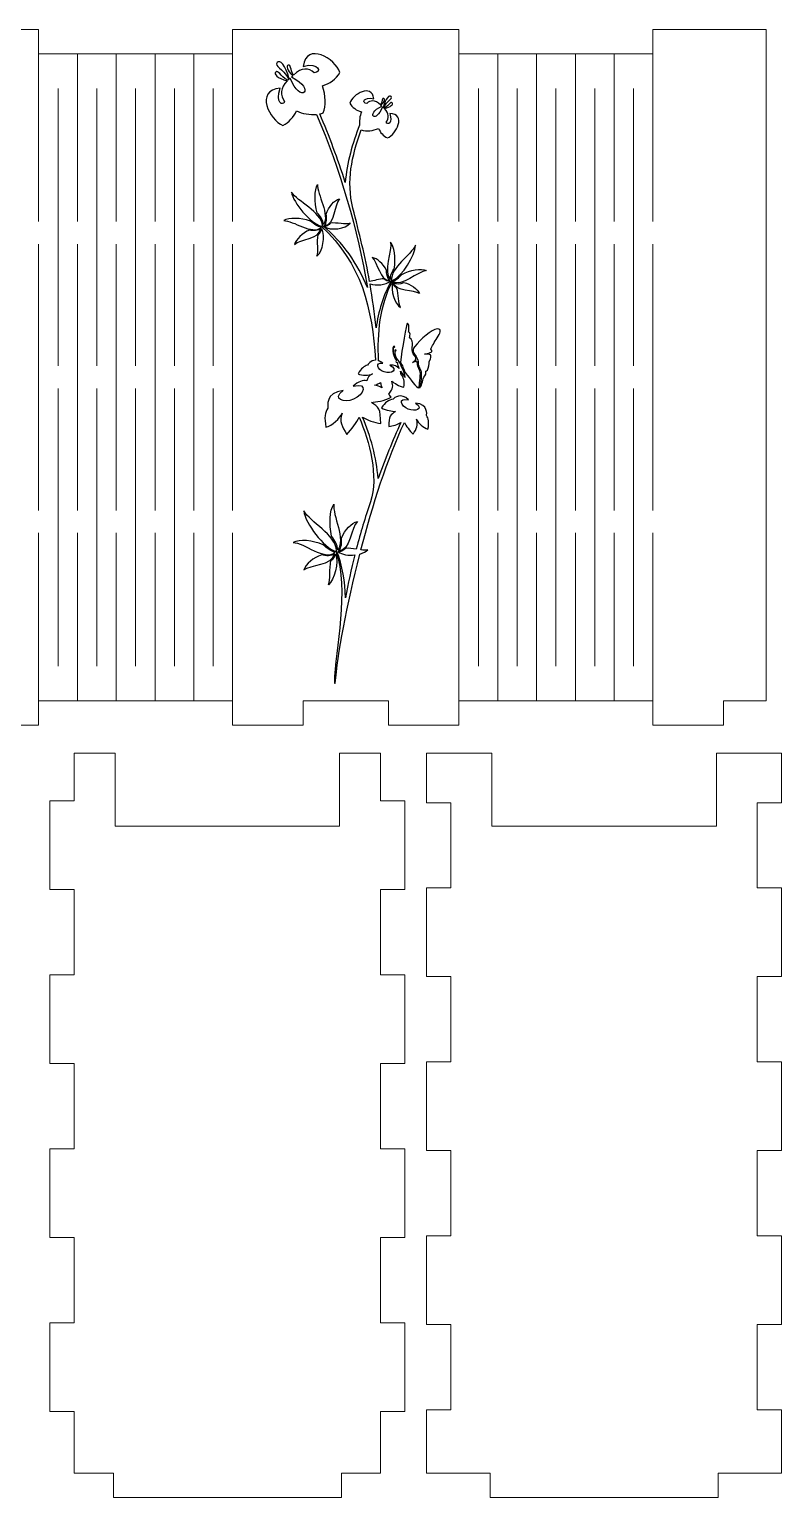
# Model space of a CAD drawing. Header units: millimetres. Extents: x -102 to 244, y -184 to 150.
# Drawn here: x 13.9 to 100.3, y -18.4 to 150.4 of the extents above; entities that cross this region are included whole.
import ezdxf

# ---------------------------------------------------------------- set-up
doc = ezdxf.new("R2010")
doc.units = ezdxf.units.MM
doc.header["$MEASUREMENT"] = 0
doc.layers.add('Layer 1', color=7, linetype='Continuous')

msp = doc.modelspace()

# ---------------------------------------------------------------- linework, layer by layer
at = {"layer": 'Layer 1', "color": 250, "lineweight": 20}
for points, knots in [([(93.6408, 70.3927), (93.6408, 70.3927), (93.6408, 73.1927), (93.6408, 73.1927), (93.6408, 73.1927), (93.6408, 73.1927), (98.5408, 73.1927), (98.5408, 73.1927), (98.5408, 73.1927), (98.5408, 73.1927), (98.5408, 150.3927), (98.5408, 150.3927), (98.5408, 150.3927), (98.5408, 150.3927), (85.5408, 150.3927), (85.5408, 150.3927), (85.5408, 150.3927), (85.5408, 150.3927), (85.5408, 147.5927), (85.5408, 147.5927), (85.5408, 147.5927), (78.1095, 147.5927), (70.6781, 147.5927), (63.2468, 147.5927), (63.2468, 147.5927), (63.2468, 147.5927), (63.2468, 150.3927), (63.2468, 150.3927), (63.2468, 150.3927), (63.2468, 150.3927), (37.2468, 150.3927), (37.2468, 150.3927), (37.2468, 150.3927), (37.2468, 150.3927), (37.2468, 147.5927), (37.2468, 147.5927), (37.2468, 147.5927), (29.8155, 147.5927), (22.3841, 147.5927), (14.9528, 147.5927), (14.9528, 147.5927), (14.9528, 147.5927), (14.9528, 150.3927), (14.9528, 150.3927), (14.9528, 150.3927), (14.9528, 150.3927), (-11.0472, 150.3927), (-11.0472, 150.3927), (-11.0472, 150.3927), (-11.0472, 150.3927), (-11.0472, 147.5927), (-11.0472, 147.5927), (-11.0472, 147.5927), (-18.4785, 147.5927), (-25.9099, 147.5927), (-33.3412, 147.5927), (-33.3412, 147.5927), (-33.3412, 147.5927), (-33.3412, 150.3927), (-33.3412, 150.3927), (-33.3412, 150.3927), (-33.3412, 150.3927), (-59.3412, 150.3927), (-59.3412, 150.3927), (-59.3412, 150.3927), (-59.3412, 150.3927), (-59.3412, 147.5927), (-59.3412, 147.5927), (-59.3412, 147.5927), (-66.7725, 147.5927), (-74.2039, 147.5927), (-81.6352, 147.5927), (-81.6352, 147.5927), (-81.6352, 147.5927), (-81.6352, 150.3927), (-81.6352, 150.3927), (-81.6352, 150.3927), (-81.6352, 150.3927), (-94.6352, 150.3927), (-94.6352, 150.3927), (-94.6352, 150.3927), (-94.6352, 150.3927), (-94.6352, 73.1927), (-94.6352, 73.1927), (-94.6352, 73.1927), (-94.6352, 73.1927), (-89.7352, 73.1927), (-89.7352, 73.1927), (-89.7352, 73.1927), (-89.7352, 73.1927), (-89.7352, 70.3927), (-89.7352, 70.3927), (-89.7352, 70.3927), (-89.7352, 70.3927), (-81.6352, 70.3927), (-81.6352, 70.3927), (-81.6352, 70.3927), (-81.6352, 70.3927), (-81.6352, 73.1927), (-81.6352, 73.1927), (-81.6352, 73.1927), (-74.2039, 73.1927), (-66.7725, 73.1927), (-59.3412, 73.1927), (-59.3412, 73.1927), (-59.3412, 73.1927), (-59.3412, 70.3927), (-59.3412, 70.3927), (-59.3412, 70.3927), (-59.3412, 70.3927), (-51.2412, 70.3927), (-51.2412, 70.3927), (-51.2412, 70.3927), (-51.2412, 70.3927), (-51.2412, 73.1927), (-51.2412, 73.1927), (-51.2412, 73.1927), (-51.2412, 73.1927), (-41.4412, 73.1927), (-41.4412, 73.1927), (-41.4412, 73.1927), (-41.4412, 73.1927), (-41.4412, 70.3927), (-41.4412, 70.3927), (-41.4412, 70.3927), (-41.4412, 70.3927), (-33.3412, 70.3927), (-33.3412, 70.3927), (-33.3412, 70.3927), (-33.3412, 70.3927), (-33.3412, 73.1927), (-33.3412, 73.1927), (-33.3412, 73.1927), (-25.9099, 73.1927), (-18.4785, 73.1927), (-11.0472, 73.1927), (-11.0472, 73.1927), (-11.0472, 73.1927), (-11.0472, 70.3927), (-11.0472, 70.3927), (-11.0472, 70.3927), (-11.0472, 70.3927), (-2.9472, 70.3927), (-2.9472, 70.3927), (-2.9472, 70.3927), (-2.9472, 70.3927), (-2.9472, 73.1927), (-2.9472, 73.1927), (-2.9472, 73.1927), (-2.9472, 73.1927), (6.8528, 73.1927), (6.8528, 73.1927), (6.8528, 73.1927), (6.8528, 73.1927), (6.8528, 70.3927), (6.8528, 70.3927), (6.8528, 70.3927), (6.8528, 70.3927), (14.9528, 70.3927), (14.9528, 70.3927), (14.9528, 70.3927), (14.9528, 70.3927), (14.9528, 73.1927), (14.9528, 73.1927), (14.9528, 73.1927), (22.3841, 73.1927), (29.8155, 73.1927), (37.2468, 73.1927), (37.2468, 73.1927), (37.2468, 73.1927), (37.2468, 70.3927), (37.2468, 70.3927), (37.2468, 70.3927), (37.2468, 70.3927), (45.3468, 70.3927), (45.3468, 70.3927), (45.3468, 70.3927), (45.3468, 70.3927), (45.3468, 73.1927), (45.3468, 73.1927), (45.3468, 73.1927), (45.3468, 73.1927), (55.1468, 73.1927), (55.1468, 73.1927), (55.1468, 73.1927), (55.1468, 73.1927), (55.1468, 70.3927), (55.1468, 70.3927), (55.1468, 70.3927), (55.1468, 70.3927), (63.2468, 70.3927), (63.2468, 70.3927), (63.2468, 70.3927), (63.2468, 70.3927), (63.2468, 73.1927), (63.2468, 73.1927), (63.2468, 73.1927), (70.6781, 73.1927), (78.1095, 73.1927), (85.5408, 73.1927), (85.5408, 73.1927), (85.5408, 73.1927), (85.5408, 70.3927), (85.5408, 70.3927), (85.5408, 70.3927), (85.5408, 70.3927), (93.6408, 70.3927), (93.6408, 70.3927)], [0, 0, 0, 0, 0.01886792, 0.01886792, 0.01886792, 0.01886792, 0.03773585, 0.03773585, 0.03773585, 0.03773585, 0.05660377, 0.05660377, 0.05660377, 0.05660377, 0.0754717, 0.0754717, 0.0754717, 0.0754717, 0.09433962, 0.09433962, 0.09433962, 0.09433962, 0.11320755, 0.11320755, 0.11320755, 0.11320755, 0.13207547, 0.13207547, 0.13207547, 0.13207547, 0.1509434, 0.1509434, 0.1509434, 0.1509434, 0.16981132, 0.16981132, 0.16981132, 0.16981132, 0.18867925, 0.18867925, 0.18867925, 0.18867925, 0.20754717, 0.20754717, 0.20754717, 0.20754717, 0.22641509, 0.22641509, 0.22641509, 0.22641509, 0.24528302, 0.24528302, 0.24528302, 0.24528302, 0.26415094, 0.26415094, 0.26415094, 0.26415094, 0.28301887, 0.28301887, 0.28301887, 0.28301887, 0.30188679, 0.30188679, 0.30188679, 0.30188679, 0.32075472, 0.32075472, 0.32075472, 0.32075472, 0.33962264, 0.33962264, 0.33962264, 0.33962264, 0.35849057, 0.35849057, 0.35849057, 0.35849057, 0.37735849, 0.37735849, 0.37735849, 0.37735849, 0.39622642, 0.39622642, 0.39622642, 0.39622642, 0.41509434, 0.41509434, 0.41509434, 0.41509434, 0.43396226, 0.43396226, 0.43396226, 0.43396226, 0.45283019, 0.45283019, 0.45283019, 0.45283019, 0.47169811, 0.47169811, 0.47169811, 0.47169811, 0.49056604, 0.49056604, 0.49056604, 0.49056604, 0.50943396, 0.50943396, 0.50943396, 0.50943396, 0.52830189, 0.52830189, 0.52830189, 0.52830189, 0.54716981, 0.54716981, 0.54716981, 0.54716981, 0.56603774, 0.56603774, 0.56603774, 0.56603774, 0.58490566, 0.58490566, 0.58490566, 0.58490566, 0.60377358, 0.60377358, 0.60377358, 0.60377358, 0.62264151, 0.62264151, 0.62264151, 0.62264151, 0.64150943, 0.64150943, 0.64150943, 0.64150943, 0.66037736, 0.66037736, 0.66037736, 0.66037736, 0.67924528, 0.67924528, 0.67924528, 0.67924528, 0.69811321, 0.69811321, 0.69811321, 0.69811321, 0.71698113, 0.71698113, 0.71698113, 0.71698113, 0.73584906, 0.73584906, 0.73584906, 0.73584906, 0.75471698, 0.75471698, 0.75471698, 0.75471698, 0.77358491, 0.77358491, 0.77358491, 0.77358491, 0.79245283, 0.79245283, 0.79245283, 0.79245283, 0.81132075, 0.81132075, 0.81132075, 0.81132075, 0.83018868, 0.83018868, 0.83018868, 0.83018868, 0.8490566, 0.8490566, 0.8490566, 0.8490566, 0.86792453, 0.86792453, 0.86792453, 0.86792453, 0.88679245, 0.88679245, 0.88679245, 0.88679245, 0.90566038, 0.90566038, 0.90566038, 0.90566038, 0.9245283, 0.9245283, 0.9245283, 0.9245283, 0.94339623, 0.94339623, 0.94339623, 0.94339623, 0.96226415, 0.96226415, 0.96226415, 0.96226415, 1, 1, 1, 1]), ([(23.5409, -18.4154), (23.5409, -18.4154), (49.7409, -18.4154), (49.7409, -18.4154), (49.7409, -18.4154), (49.7409, -18.4154), (49.7409, -15.6154), (49.7409, -15.6154), (49.7409, -15.6154), (49.7409, -15.6154), (54.2385, -15.6154), (54.2385, -15.6154), (54.2385, -15.6154), (54.2385, -15.6154), (54.2385, -8.5154), (54.2385, -8.5154), (54.2385, -8.5154), (54.2385, -8.5154), (57.0385, -8.5154), (57.0385, -8.5154), (57.0385, -8.5154), (57.0385, -8.5154), (57.0385, 1.6846), (57.0385, 1.6846), (57.0385, 1.6846), (57.0385, 1.6846), (54.2385, 1.6846), (54.2385, 1.6846), (54.2385, 1.6846), (54.2385, 1.6846), (54.2385, 11.4846), (54.2385, 11.4846), (54.2385, 11.4846), (54.2385, 11.4846), (57.0385, 11.4846), (57.0385, 11.4846), (57.0385, 11.4846), (57.0385, 11.4846), (57.0385, 21.6846), (57.0385, 21.6846), (57.0385, 21.6846), (57.0385, 21.6846), (54.2385, 21.6846), (54.2385, 21.6846), (54.2385, 21.6846), (54.2385, 21.6846), (54.2385, 31.4846), (54.2385, 31.4846), (54.2385, 31.4846), (54.2385, 31.4846), (57.0385, 31.4846), (57.0385, 31.4846), (57.0385, 31.4846), (57.0385, 31.4846), (57.0385, 41.6846), (57.0385, 41.6846), (57.0385, 41.6846), (57.0385, 41.6846), (54.2385, 41.6846), (54.2385, 41.6846), (54.2385, 41.6846), (54.2385, 41.6846), (54.2385, 51.4846), (54.2385, 51.4846), (54.2385, 51.4846), (54.2385, 51.4846), (57.0385, 51.4846), (57.0385, 51.4846), (57.0385, 51.4846), (57.0385, 51.4846), (57.0385, 61.6846), (57.0385, 61.6846), (57.0385, 61.6846), (57.0385, 61.6846), (54.2385, 61.6846), (54.2385, 61.6846), (54.2385, 61.6846), (54.2385, 61.6846), (54.2385, 67.1846), (54.2385, 67.1846), (54.2385, 67.1846), (54.2385, 67.1846), (49.5409, 67.1846), (49.5409, 67.1846), (49.5409, 67.1846), (49.5409, 67.1846), (49.5409, 58.7846), (49.5409, 58.7846), (49.5409, 58.7846), (49.5409, 58.7846), (23.7409, 58.7846), (23.7409, 58.7846), (23.7409, 58.7846), (23.7409, 58.7846), (23.7409, 67.1846), (23.7409, 67.1846), (23.7409, 67.1846), (23.7409, 67.1846), (19.0433, 67.1846), (19.0433, 67.1846), (19.0433, 67.1846), (19.0433, 67.1846), (19.0433, 61.6846), (19.0433, 61.6846), (19.0433, 61.6846), (19.0433, 61.6846), (16.2433, 61.6846), (16.2433, 61.6846), (16.2433, 61.6846), (16.2433, 61.6846), (16.2433, 51.4846), (16.2433, 51.4846), (16.2433, 51.4846), (16.2433, 51.4846), (19.0433, 51.4846), (19.0433, 51.4846), (19.0433, 51.4846), (19.0433, 51.4846), (19.0433, 41.6846), (19.0433, 41.6846), (19.0433, 41.6846), (19.0433, 41.6846), (16.2433, 41.6846), (16.2433, 41.6846), (16.2433, 41.6846), (16.2433, 41.6846), (16.2433, 31.4846), (16.2433, 31.4846), (16.2433, 31.4846), (16.2433, 31.4846), (19.0433, 31.4846), (19.0433, 31.4846), (19.0433, 31.4846), (19.0433, 31.4846), (19.0433, 21.6846), (19.0433, 21.6846), (19.0433, 21.6846), (19.0433, 21.6846), (16.2433, 21.6846), (16.2433, 21.6846), (16.2433, 21.6846), (16.2433, 21.6846), (16.2433, 11.4846), (16.2433, 11.4846), (16.2433, 11.4846), (16.2433, 11.4846), (19.0433, 11.4846), (19.0433, 11.4846), (19.0433, 11.4846), (19.0433, 11.4846), (19.0433, 1.6846), (19.0433, 1.6846), (19.0433, 1.6846), (19.0433, 1.6846), (16.2433, 1.6846), (16.2433, 1.6846), (16.2433, 1.6846), (16.2433, 1.6846), (16.2433, -8.5154), (16.2433, -8.5154), (16.2433, -8.5154), (16.2433, -8.5154), (19.0433, -8.5154), (19.0433, -8.5154), (19.0433, -8.5154), (19.0433, -8.5154), (19.0433, -15.6154), (19.0433, -15.6154), (19.0433, -15.6154), (19.0433, -15.6154), (23.5409, -15.6154), (23.5409, -15.6154), (23.5409, -15.6154), (23.5409, -15.6154), (23.5409, -18.4154), (23.5409, -18.4154)], [0, 0, 0, 0, 0.02222222, 0.02222222, 0.02222222, 0.02222222, 0.04444444, 0.04444444, 0.04444444, 0.04444444, 0.06666667, 0.06666667, 0.06666667, 0.06666667, 0.08888889, 0.08888889, 0.08888889, 0.08888889, 0.11111111, 0.11111111, 0.11111111, 0.11111111, 0.13333333, 0.13333333, 0.13333333, 0.13333333, 0.15555556, 0.15555556, 0.15555556, 0.15555556, 0.17777778, 0.17777778, 0.17777778, 0.17777778, 0.2, 0.2, 0.2, 0.2, 0.22222222, 0.22222222, 0.22222222, 0.22222222, 0.24444444, 0.24444444, 0.24444444, 0.24444444, 0.26666667, 0.26666667, 0.26666667, 0.26666667, 0.28888889, 0.28888889, 0.28888889, 0.28888889, 0.31111111, 0.31111111, 0.31111111, 0.31111111, 0.33333333, 0.33333333, 0.33333333, 0.33333333, 0.35555556, 0.35555556, 0.35555556, 0.35555556, 0.37777778, 0.37777778, 0.37777778, 0.37777778, 0.4, 0.4, 0.4, 0.4, 0.42222222, 0.42222222, 0.42222222, 0.42222222, 0.44444444, 0.44444444, 0.44444444, 0.44444444, 0.46666667, 0.46666667, 0.46666667, 0.46666667, 0.48888889, 0.48888889, 0.48888889, 0.48888889, 0.51111111, 0.51111111, 0.51111111, 0.51111111, 0.53333333, 0.53333333, 0.53333333, 0.53333333, 0.55555556, 0.55555556, 0.55555556, 0.55555556, 0.57777778, 0.57777778, 0.57777778, 0.57777778, 0.6, 0.6, 0.6, 0.6, 0.62222222, 0.62222222, 0.62222222, 0.62222222, 0.64444444, 0.64444444, 0.64444444, 0.64444444, 0.66666667, 0.66666667, 0.66666667, 0.66666667, 0.68888889, 0.68888889, 0.68888889, 0.68888889, 0.71111111, 0.71111111, 0.71111111, 0.71111111, 0.73333333, 0.73333333, 0.73333333, 0.73333333, 0.75555556, 0.75555556, 0.75555556, 0.75555556, 0.77777778, 0.77777778, 0.77777778, 0.77777778, 0.8, 0.8, 0.8, 0.8, 0.82222222, 0.82222222, 0.82222222, 0.82222222, 0.84444444, 0.84444444, 0.84444444, 0.84444444, 0.86666667, 0.86666667, 0.86666667, 0.86666667, 0.88888889, 0.88888889, 0.88888889, 0.88888889, 0.91111111, 0.91111111, 0.91111111, 0.91111111, 0.93333333, 0.93333333, 0.93333333, 0.93333333, 0.95555556, 0.95555556, 0.95555556, 0.95555556, 1, 1, 1, 1]), ([(93.0278, -18.4154), (93.0278, -18.4154), (93.0278, -15.6154), (93.0278, -15.6154), (93.0278, -15.6154), (93.0278, -15.6154), (100.3254, -15.6154), (100.3254, -15.6154), (100.3254, -15.6154), (100.3254, -15.6154), (100.3254, -8.3154), (100.3254, -8.3154), (100.3254, -8.3154), (100.3254, -8.3154), (97.5254, -8.3154), (97.5254, -8.3154), (97.5254, -8.3154), (97.5254, -8.3154), (97.5254, 1.4846), (97.5254, 1.4846), (97.5254, 1.4846), (97.5254, 1.4846), (100.3254, 1.4846), (100.3254, 1.4846), (100.3254, 1.4846), (100.3254, 1.4846), (100.3254, 11.6846), (100.3254, 11.6846), (100.3254, 11.6846), (100.3254, 11.6846), (97.5254, 11.6846), (97.5254, 11.6846), (97.5254, 11.6846), (97.5254, 11.6846), (97.5254, 21.4846), (97.5254, 21.4846), (97.5254, 21.4846), (97.5254, 21.4846), (100.3254, 21.4846), (100.3254, 21.4846), (100.3254, 21.4846), (100.3254, 21.4846), (100.3254, 31.6846), (100.3254, 31.6846), (100.3254, 31.6846), (100.3254, 31.6846), (97.5254, 31.6846), (97.5254, 31.6846), (97.5254, 31.6846), (97.5254, 31.6846), (97.5254, 41.4846), (97.5254, 41.4846), (97.5254, 41.4846), (97.5254, 41.4846), (100.3254, 41.4846), (100.3254, 41.4846), (100.3254, 41.4846), (100.3254, 41.4846), (100.3254, 51.6846), (100.3254, 51.6846), (100.3254, 51.6846), (100.3254, 51.6846), (97.5254, 51.6846), (97.5254, 51.6846), (97.5254, 51.6846), (97.5254, 51.6846), (97.5254, 61.4846), (97.5254, 61.4846), (97.5254, 61.4846), (97.5254, 61.4846), (100.3254, 61.4846), (100.3254, 61.4846), (100.3254, 61.4846), (100.3254, 61.4846), (100.3254, 67.1846), (100.3254, 67.1846), (100.3254, 67.1846), (100.3254, 67.1846), (92.8278, 67.1846), (92.8278, 67.1846), (92.8278, 67.1846), (92.8278, 67.1846), (92.8278, 58.7846), (92.8278, 58.7846), (92.8278, 58.7846), (92.8278, 58.7846), (67.0278, 58.7846), (67.0278, 58.7846), (67.0278, 58.7846), (67.0278, 58.7846), (67.0278, 67.1846), (67.0278, 67.1846), (67.0278, 67.1846), (67.0278, 67.1846), (59.5302, 67.1846), (59.5302, 67.1846), (59.5302, 67.1846), (59.5302, 67.1846), (59.5302, 61.4846), (59.5302, 61.4846), (59.5302, 61.4846), (59.5302, 61.4846), (62.3302, 61.4846), (62.3302, 61.4846), (62.3302, 61.4846), (62.3302, 61.4846), (62.3302, 51.6846), (62.3302, 51.6846), (62.3302, 51.6846), (62.3302, 51.6846), (59.5302, 51.6846), (59.5302, 51.6846), (59.5302, 51.6846), (59.5302, 51.6846), (59.5302, 41.4846), (59.5302, 41.4846), (59.5302, 41.4846), (59.5302, 41.4846), (62.3302, 41.4846), (62.3302, 41.4846), (62.3302, 41.4846), (62.3302, 41.4846), (62.3302, 31.6846), (62.3302, 31.6846), (62.3302, 31.6846), (62.3302, 31.6846), (59.5302, 31.6846), (59.5302, 31.6846), (59.5302, 31.6846), (59.5302, 31.6846), (59.5302, 21.4846), (59.5302, 21.4846), (59.5302, 21.4846), (59.5302, 21.4846), (62.3302, 21.4846), (62.3302, 21.4846), (62.3302, 21.4846), (62.3302, 21.4846), (62.3302, 11.6846), (62.3302, 11.6846), (62.3302, 11.6846), (62.3302, 11.6846), (59.5302, 11.6846), (59.5302, 11.6846), (59.5302, 11.6846), (59.5302, 11.6846), (59.5302, 1.4846), (59.5302, 1.4846), (59.5302, 1.4846), (59.5302, 1.4846), (62.3302, 1.4846), (62.3302, 1.4846), (62.3302, 1.4846), (62.3302, 1.4846), (62.3302, -8.3154), (62.3302, -8.3154), (62.3302, -8.3154), (62.3302, -8.3154), (59.5302, -8.3154), (59.5302, -8.3154), (59.5302, -8.3154), (59.5302, -8.3154), (59.5302, -15.6154), (59.5302, -15.6154), (59.5302, -15.6154), (59.5302, -15.6154), (66.8278, -15.6154), (66.8278, -15.6154), (66.8278, -15.6154), (66.8278, -15.6154), (66.8278, -18.4154), (66.8278, -18.4154), (66.8278, -18.4154), (66.8278, -18.4154), (93.0278, -18.4154), (93.0278, -18.4154)], [0, 0, 0, 0, 0.02222222, 0.02222222, 0.02222222, 0.02222222, 0.04444444, 0.04444444, 0.04444444, 0.04444444, 0.06666667, 0.06666667, 0.06666667, 0.06666667, 0.08888889, 0.08888889, 0.08888889, 0.08888889, 0.11111111, 0.11111111, 0.11111111, 0.11111111, 0.13333333, 0.13333333, 0.13333333, 0.13333333, 0.15555556, 0.15555556, 0.15555556, 0.15555556, 0.17777778, 0.17777778, 0.17777778, 0.17777778, 0.2, 0.2, 0.2, 0.2, 0.22222222, 0.22222222, 0.22222222, 0.22222222, 0.24444444, 0.24444444, 0.24444444, 0.24444444, 0.26666667, 0.26666667, 0.26666667, 0.26666667, 0.28888889, 0.28888889, 0.28888889, 0.28888889, 0.31111111, 0.31111111, 0.31111111, 0.31111111, 0.33333333, 0.33333333, 0.33333333, 0.33333333, 0.35555556, 0.35555556, 0.35555556, 0.35555556, 0.37777778, 0.37777778, 0.37777778, 0.37777778, 0.4, 0.4, 0.4, 0.4, 0.42222222, 0.42222222, 0.42222222, 0.42222222, 0.44444444, 0.44444444, 0.44444444, 0.44444444, 0.46666667, 0.46666667, 0.46666667, 0.46666667, 0.48888889, 0.48888889, 0.48888889, 0.48888889, 0.51111111, 0.51111111, 0.51111111, 0.51111111, 0.53333333, 0.53333333, 0.53333333, 0.53333333, 0.55555556, 0.55555556, 0.55555556, 0.55555556, 0.57777778, 0.57777778, 0.57777778, 0.57777778, 0.6, 0.6, 0.6, 0.6, 0.62222222, 0.62222222, 0.62222222, 0.62222222, 0.64444444, 0.64444444, 0.64444444, 0.64444444, 0.66666667, 0.66666667, 0.66666667, 0.66666667, 0.68888889, 0.68888889, 0.68888889, 0.68888889, 0.71111111, 0.71111111, 0.71111111, 0.71111111, 0.73333333, 0.73333333, 0.73333333, 0.73333333, 0.75555556, 0.75555556, 0.75555556, 0.75555556, 0.77777778, 0.77777778, 0.77777778, 0.77777778, 0.8, 0.8, 0.8, 0.8, 0.82222222, 0.82222222, 0.82222222, 0.82222222, 0.84444444, 0.84444444, 0.84444444, 0.84444444, 0.86666667, 0.86666667, 0.86666667, 0.86666667, 0.88888889, 0.88888889, 0.88888889, 0.88888889, 0.91111111, 0.91111111, 0.91111111, 0.91111111, 0.93333333, 0.93333333, 0.93333333, 0.93333333, 0.95555556, 0.95555556, 0.95555556, 0.95555556, 1, 1, 1, 1])]:
    msp.add_open_spline(points, degree=3, knots=knots, dxfattribs=at)
at = {"layer": 'Layer 1', "color": 155}
for points, knots in [([(50.3593, 103.8258), (49.8162, 104.7253), (49.462, 105.3044), (49.8369, 106.2855), (49.8369, 106.2855), (49.5691, 105.6704), (48.6725, 104.8256), (47.9613, 104.6529), (47.9613, 104.6529), (47.7579, 105.7227), (47.8568, 106.4109), (48.1969, 106.835), (48.1969, 106.835), (48.1732, 107.0569), (47.8523, 108.6263), (49.9593, 108.8692), (49.9593, 108.8692), (48.5632, 107.8475), (50.0853, 107.4279), (51.1331, 107.8663), (51.1331, 107.8663), (52.342, 108.3729), (52.8882, 109.7919), (51.1092, 109.3888), (51.1092, 109.3888), (51.6694, 109.9434), (52.2136, 110.0587), (52.6471, 109.9965), (52.6471, 109.9965), (52.7516, 110.3278), (52.9246, 110.5814), (53.3122, 110.789), (53.3122, 110.789), (52.91, 110.5966), (52.092, 110.5625), (51.6596, 110.7853), (51.6596, 110.7853), (52.0231, 111.4112), (52.3722, 111.7138), (52.7276, 111.7788), (52.7276, 111.7788), (52.7881, 111.8657), (53.0713, 112.3634), (53.6521, 112.3517), (53.6521, 112.3517), (53.2985, 118.2694), (52.0696, 123.5618), (47.4228, 127.7502), (47.4228, 127.7502), (46.1305, 128.1651), (44.2391, 130.403), (43.9924, 131.6805), (43.9924, 131.6805), (44.6953, 130.5864), (47.4182, 129.4423), (47.5843, 127.8128), (47.5843, 127.8128), (49.9433, 125.923), (51.5961, 123.4349), (52.7288, 120.7029), (52.7288, 120.7029), (51.6396, 127.3005), (49.5865, 134.3021), (46.8822, 140.6221), (46.8822, 140.6221), (46.0958, 140.5434), (45.2724, 140.7033), (44.5783, 141.0221), (44.5783, 141.0221), (44.2728, 140.3281), (43.7163, 139.6806), (43.0157, 139.3558), (43.0157, 139.3558), (41.4813, 139.9632), (39.7485, 143.3829), (42.7099, 143.6227), (42.7099, 143.6227), (42.1114, 141.9913), (43.0355, 141.4964), (43.2151, 142.096), (43.2151, 142.096), (42.7222, 142.807), (42.6589, 143.644), (43.5291, 144.4922), (43.5291, 144.4922), (42.3893, 144.7736), (41.9162, 145.2737), (42.191, 145.4877), (42.191, 145.4877), (42.5273, 145.7496), (42.6275, 145.064), (43.579, 144.5399), (43.579, 144.5399), (43.6189, 144.5774), (43.6606, 144.6148), (43.7042, 144.6522), (43.7042, 144.6522), (42.9877, 146.0016), (42.0188, 146.1168), (42.3691, 146.5785), (42.3691, 146.5785), (42.6561, 146.9568), (43.3583, 146.2897), (43.7435, 144.6856), (43.7435, 144.6856), (43.78, 144.7161), (43.8177, 144.7468), (43.8569, 144.7773), (43.8569, 144.7773), (44.9858, 141.7596), (46.9488, 143.4404), (44.008, 144.9165), (44.008, 144.9165), (44.0538, 144.9666), (44.0992, 145.0142), (44.1442, 145.0597), (44.1442, 145.0597), (43.4761, 145.6955), (43.3449, 146.2191), (43.631, 146.2716), (43.631, 146.2716), (43.9745, 146.3346), (43.8287, 145.8449), (44.2237, 145.1381), (44.2237, 145.1381), (45.1962, 146.0739), (45.9833, 145.9502), (46.6214, 145.3989), (46.6214, 145.3989), (47.5064, 145.4122), (47.183, 146.6698), (45.3541, 146.1383), (45.3541, 146.1383), (45.7183, 149.0119), (49.0725, 147.0045), (49.5729, 145.4319), (49.5729, 145.4319), (49.1582, 144.678), (48.3559, 144.1297), (47.5576, 143.9092), (47.5576, 143.9092), (47.9441, 142.833), (48.0101, 141.5504), (47.6488, 140.7828), (47.6488, 140.7828), (47.52, 140.7401), (47.3885, 140.7055), (47.255, 140.6783), (47.255, 140.6783), (48.3475, 138.1179), (49.328, 135.4841), (50.1828, 132.802), (50.1828, 132.802), (50.3974, 135.0389), (50.9799, 137.287), (51.8349, 139.3688), (51.8349, 139.3688), (51.7795, 139.8376), (51.8542, 140.4058), (52.0339, 140.9062), (52.0339, 140.9062), (51.5079, 141.0514), (50.9793, 141.4126), (50.7061, 141.9094), (50.7061, 141.9094), (51.0358, 142.9456), (53.2199, 144.2189), (53.4761, 142.3872), (53.4761, 142.3872), (52.271, 142.7374), (52.0676, 141.8964), (52.6507, 141.8877), (52.6507, 141.8877), (53.0711, 142.2509), (53.5898, 142.3324), (54.2305, 141.7158), (54.2305, 141.7158), (54.4908, 142.1815), (54.3947, 142.5041), (54.621, 142.4627), (54.621, 142.4627), (54.8095, 142.4281), (54.7231, 142.0831), (54.2829, 141.6642), (54.2829, 141.6642), (54.3125, 141.6342), (54.3424, 141.6028), (54.3726, 141.5698), (54.3726, 141.5698), (52.4351, 140.5972), (53.7284, 139.4899), (54.4722, 141.4781), (54.4722, 141.4781), (54.498, 141.458), (54.5229, 141.4378), (54.5469, 141.4177), (54.5469, 141.4177), (54.8006, 142.4746), (55.2634, 142.9141), (55.4524, 142.6648), (55.4524, 142.6648), (55.6832, 142.3606), (55.0448, 142.2848), (54.5728, 141.3957), (54.5728, 141.3957), (54.6015, 141.371), (54.629, 141.3464), (54.6553, 141.3217), (54.6553, 141.3217), (55.2822, 141.667), (55.3482, 142.1187), (55.5698, 141.9462), (55.5698, 141.9462), (55.7508, 141.8052), (55.4391, 141.4757), (54.6882, 141.2903), (54.6882, 141.2903), (55.2615, 140.7314), (55.2198, 140.1799), (54.895, 139.7115), (54.895, 139.7115), (55.0134, 139.3165), (55.6951, 139.6425), (55.3007, 140.7174), (55.3007, 140.7174), (57.2628, 140.675), (56.0374, 138.3063), (55.0264, 137.906), (55.0264, 137.906), (54.5649, 138.1201), (54.1981, 138.5467), (53.9969, 139.0039), (53.9969, 139.0039), (53.3997, 138.7296), (52.6573, 138.634), (52.0134, 138.8336), (52.0134, 138.8336), (50.9258, 135.7314), (50.2863, 132.9921), (51.0708, 129.8369), (51.0708, 129.8369), (51.7676, 127.0341), (52.4935, 124.2343), (52.9843, 121.3987), (52.9843, 121.3987), (53.4691, 121.476), (54.1066, 121.7103), (54.6291, 121.7073), (54.6291, 121.7073), (54.7807, 121.5207), (55.1664, 121.3905), (55.3481, 121.4406), (55.3481, 121.4406), (54.8436, 120.989), (53.7397, 120.9062), (53.0305, 121.1309), (53.0305, 121.1309), (53.3161, 119.4479), (53.5486, 117.7566), (53.7247, 116.0585), (53.7247, 116.0585), (53.9872, 117.9551), (54.5454, 119.797), (55.4845, 121.5071), (55.4845, 121.5071), (55.3945, 123.0312), (57.7499, 124.4639), (58.2523, 125.565), (58.2523, 125.565), (58.1947, 124.3633), (56.7591, 122.067), (55.6303, 121.5144), (55.6303, 121.5144), (54.1451, 118.5202), (53.8616, 115.5485), (54.021, 112.2817), (54.021, 112.2817), (54.1664, 112.2314), (54.3252, 112.1516), (54.4982, 112.0334), (54.4982, 112.0334), (53.5806, 112.109), (53.8061, 111.2967), (54.6513, 111.0188), (54.6513, 111.0188), (55.479, 110.7471), (56.3709, 111.2221), (55.3019, 111.794), (55.3019, 111.794), (55.8521, 111.8305), (56.1815, 111.6303), (56.3678, 111.3948), (56.3678, 111.3948), (56.2644, 111.6102), (56.1823, 111.8415), (56.143, 112.075), (56.143, 112.075), (55.9827, 112.1023), (55.9843, 112.2859), (56.0568, 112.3766), (56.0568, 112.3766), (55.6973, 112.7046), (55.5568, 113.5351), (55.7151, 113.9383), (55.7151, 113.9383), (55.7497, 114.0268), (55.8891, 113.9692), (55.87, 113.8871), (55.87, 113.8871), (55.8549, 113.822), (55.7844, 113.7794), (55.7706, 113.8644), (55.7706, 113.8644), (55.6595, 113.3914), (55.7624, 112.6711), (56.1033, 112.4156), (56.1033, 112.4156), (56.1078, 112.4179), (56.1124, 112.4198), (56.1171, 112.4214), (56.1171, 112.4214), (55.8931, 112.6778), (55.8058, 113.2196), (55.9001, 113.4979), (55.9001, 113.4979), (55.9282, 113.5808), (56.0396, 113.5415), (56.0227, 113.4633), (56.0227, 113.4633), (56.0126, 113.4165), (55.9614, 113.3861), (55.9514, 113.447), (55.9514, 113.447), (55.874, 113.1178), (55.9609, 112.697), (56.1691, 112.4253), (56.1691, 112.4253), (56.2222, 112.4158), (56.2828, 112.3652), (56.342, 112.2483), (56.342, 112.2483), (56.6128, 111.7089), (56.9479, 111.0957), (57.0868, 110.3816), (57.0868, 110.3816), (56.9311, 110.5299), (56.7199, 110.782), (56.5345, 111.088), (56.5345, 111.088), (56.5813, 110.9494), (56.5878, 110.8296), (56.5708, 110.7733), (56.5708, 110.7733), (56.9207, 110.4122), (56.9994, 109.9209), (56.9141, 109.2551), (56.9141, 109.2551), (56.3617, 109.349), (55.8073, 109.7381), (55.5236, 109.9423), (55.5236, 109.9423), (55.7043, 109.3769), (55.7307, 109.1386), (55.1808, 108.4574), (55.1808, 108.4574), (55.2693, 108.344), (55.3569, 108.2216), (55.4441, 108.0905), (55.4441, 108.0905), (54.7234, 107.6529), (53.7096, 107.5491), (53.1858, 107.5018), (53.1858, 107.5018), (54.0224, 106.9917), (54.2599, 106.7468), (54.2667, 105.0618), (54.2667, 105.0618), (53.5365, 105.2016), (52.6876, 105.4461), (52.1706, 105.8186), (52.1706, 105.8186), (53.1165, 103.5956), (53.7521, 101.1709), (53.9584, 98.7655), (53.9584, 98.7655), (54.7502, 100.9498), (55.6236, 103.0934), (56.5703, 105.1827), (56.5703, 105.1827), (56.1991, 104.9608), (55.6636, 104.8111), (55.1962, 104.7216), (55.1962, 104.7216), (55.201, 105.9222), (55.3703, 106.0968), (55.9663, 106.4602), (55.9663, 106.4602), (55.5931, 106.4939), (54.8708, 106.5679), (54.3572, 106.8797), (54.3572, 106.8797), (54.7555, 107.479), (55.1643, 107.8217), (55.7014, 107.8687), (55.7014, 107.8687), (55.7879, 108.0621), (56.5911, 108.6513), (57.446, 107.8048), (57.446, 107.8048), (56.1784, 108.092), (56.5676, 107.0809), (57.429, 106.7199), (57.429, 106.7199), (58.1756, 106.4075), (59.2601, 106.7065), (58.2654, 107.4346), (58.2654, 107.4346), (59.7667, 107.2615), (59.5381, 106.1432), (59.5212, 105.9851), (59.5212, 105.9851), (59.7636, 105.6829), (59.834, 105.1926), (59.689, 104.4302), (59.689, 104.4302), (59.1822, 104.5533), (58.5434, 105.1553), (58.3526, 105.5935), (58.3526, 105.5935), (58.6197, 104.8945), (58.3673, 104.4818), (57.9803, 103.8409), (57.9803, 103.8409), (57.5825, 104.2576), (57.1728, 104.7874), (56.9802, 105.2127), (56.9802, 105.2127), (55.035, 101.0301), (53.3211, 95.6946), (51.9807, 90.5457), (51.9807, 90.5457), (52.2908, 90.5056), (52.5661, 90.4913), (52.7656, 90.5535), (52.7656, 90.5535), (52.5779, 90.3412), (52.2477, 90.1766), (51.8582, 90.0716), (51.8582, 90.0716), (50.3302, 84.1142), (49.3102, 78.4645), (49.0201, 75.2164), (49.0201, 75.2164), (49.0149, 75.1601), (48.9294, 75.1651), (48.9307, 75.2215), (48.9307, 75.2215), (49.0408, 79.1402), (50.6568, 86.0172), (49.1027, 90.3555), (49.1027, 90.3555), (47.6712, 90.8319), (45.6148, 93.5499), (45.4173, 95.032), (45.4173, 95.032), (46.131, 93.764), (49.0697, 92.2894), (49.1894, 90.4635), (49.1894, 90.4635), (49.8762, 88.6976), (50.1842, 86.8663), (50.2004, 85.0246), (50.2004, 85.0246), (50.5081, 86.6789), (50.8669, 88.3271), (51.2739, 89.9639), (51.2739, 89.9639), (50.5696, 89.8886), (49.81, 89.9913), (49.3651, 90.3265), (49.3651, 90.3265), (49.5907, 90.2844), (50.0452, 90.482), (50.21, 90.724), (50.21, 90.724), (50.5882, 90.7582), (51.0245, 90.6942), (51.4417, 90.6276), (51.4417, 90.6276), (51.9533, 92.6183), (52.4426, 94.1775), (53.0759, 96.073), (53.0759, 96.073), (54.0481, 98.9825), (52.9822, 103.022), (51.783, 105.7972), (51.783, 105.7972), (51.5222, 105.1928), (50.9321, 104.4257), (50.3593, 103.8258)], [0, 0, 0, 0, 0.00793651, 0.00793651, 0.00793651, 0.00793651, 0.01587302, 0.01587302, 0.01587302, 0.01587302, 0.02380952, 0.02380952, 0.02380952, 0.02380952, 0.03174603, 0.03174603, 0.03174603, 0.03174603, 0.03968254, 0.03968254, 0.03968254, 0.03968254, 0.04761905, 0.04761905, 0.04761905, 0.04761905, 0.05555556, 0.05555556, 0.05555556, 0.05555556, 0.06349206, 0.06349206, 0.06349206, 0.06349206, 0.07142857, 0.07142857, 0.07142857, 0.07142857, 0.07936508, 0.07936508, 0.07936508, 0.07936508, 0.08730159, 0.08730159, 0.08730159, 0.08730159, 0.0952381, 0.0952381, 0.0952381, 0.0952381, 0.1031746, 0.1031746, 0.1031746, 0.1031746, 0.11111111, 0.11111111, 0.11111111, 0.11111111, 0.11904762, 0.11904762, 0.11904762, 0.11904762, 0.12698413, 0.12698413, 0.12698413, 0.12698413, 0.13492063, 0.13492063, 0.13492063, 0.13492063, 0.14285714, 0.14285714, 0.14285714, 0.14285714, 0.15079365, 0.15079365, 0.15079365, 0.15079365, 0.15873016, 0.15873016, 0.15873016, 0.15873016, 0.16666667, 0.16666667, 0.16666667, 0.16666667, 0.17460317, 0.17460317, 0.17460317, 0.17460317, 0.18253968, 0.18253968, 0.18253968, 0.18253968, 0.19047619, 0.19047619, 0.19047619, 0.19047619, 0.1984127, 0.1984127, 0.1984127, 0.1984127, 0.20634921, 0.20634921, 0.20634921, 0.20634921, 0.21428571, 0.21428571, 0.21428571, 0.21428571, 0.22222222, 0.22222222, 0.22222222, 0.22222222, 0.23015873, 0.23015873, 0.23015873, 0.23015873, 0.23809524, 0.23809524, 0.23809524, 0.23809524, 0.24603175, 0.24603175, 0.24603175, 0.24603175, 0.25396825, 0.25396825, 0.25396825, 0.25396825, 0.26190476, 0.26190476, 0.26190476, 0.26190476, 0.26984127, 0.26984127, 0.26984127, 0.26984127, 0.27777778, 0.27777778, 0.27777778, 0.27777778, 0.28571429, 0.28571429, 0.28571429, 0.28571429, 0.29365079, 0.29365079, 0.29365079, 0.29365079, 0.3015873, 0.3015873, 0.3015873, 0.3015873, 0.30952381, 0.30952381, 0.30952381, 0.30952381, 0.31746032, 0.31746032, 0.31746032, 0.31746032, 0.32539683, 0.32539683, 0.32539683, 0.32539683, 0.33333333, 0.33333333, 0.33333333, 0.33333333, 0.34126984, 0.34126984, 0.34126984, 0.34126984, 0.34920635, 0.34920635, 0.34920635, 0.34920635, 0.35714286, 0.35714286, 0.35714286, 0.35714286, 0.36507937, 0.36507937, 0.36507937, 0.36507937, 0.37301587, 0.37301587, 0.37301587, 0.37301587, 0.38095238, 0.38095238, 0.38095238, 0.38095238, 0.38888889, 0.38888889, 0.38888889, 0.38888889, 0.3968254, 0.3968254, 0.3968254, 0.3968254, 0.4047619, 0.4047619, 0.4047619, 0.4047619, 0.41269841, 0.41269841, 0.41269841, 0.41269841, 0.42063492, 0.42063492, 0.42063492, 0.42063492, 0.42857143, 0.42857143, 0.42857143, 0.42857143, 0.43650794, 0.43650794, 0.43650794, 0.43650794, 0.44444444, 0.44444444, 0.44444444, 0.44444444, 0.45238095, 0.45238095, 0.45238095, 0.45238095, 0.46031746, 0.46031746, 0.46031746, 0.46031746, 0.46825397, 0.46825397, 0.46825397, 0.46825397, 0.47619048, 0.47619048, 0.47619048, 0.47619048, 0.48412698, 0.48412698, 0.48412698, 0.48412698, 0.49206349, 0.49206349, 0.49206349, 0.49206349, 0.5, 0.5, 0.5, 0.5, 0.50793651, 0.50793651, 0.50793651, 0.50793651, 0.51587302, 0.51587302, 0.51587302, 0.51587302, 0.52380952, 0.52380952, 0.52380952, 0.52380952, 0.53174603, 0.53174603, 0.53174603, 0.53174603, 0.53968254, 0.53968254, 0.53968254, 0.53968254, 0.54761905, 0.54761905, 0.54761905, 0.54761905, 0.55555556, 0.55555556, 0.55555556, 0.55555556, 0.56349206, 0.56349206, 0.56349206, 0.56349206, 0.57142857, 0.57142857, 0.57142857, 0.57142857, 0.57936508, 0.57936508, 0.57936508, 0.57936508, 0.58730159, 0.58730159, 0.58730159, 0.58730159, 0.5952381, 0.5952381, 0.5952381, 0.5952381, 0.6031746, 0.6031746, 0.6031746, 0.6031746, 0.61111111, 0.61111111, 0.61111111, 0.61111111, 0.61904762, 0.61904762, 0.61904762, 0.61904762, 0.62698413, 0.62698413, 0.62698413, 0.62698413, 0.63492063, 0.63492063, 0.63492063, 0.63492063, 0.64285714, 0.64285714, 0.64285714, 0.64285714, 0.65079365, 0.65079365, 0.65079365, 0.65079365, 0.65873016, 0.65873016, 0.65873016, 0.65873016, 0.66666667, 0.66666667, 0.66666667, 0.66666667, 0.67460317, 0.67460317, 0.67460317, 0.67460317, 0.68253968, 0.68253968, 0.68253968, 0.68253968, 0.69047619, 0.69047619, 0.69047619, 0.69047619, 0.6984127, 0.6984127, 0.6984127, 0.6984127, 0.70634921, 0.70634921, 0.70634921, 0.70634921, 0.71428571, 0.71428571, 0.71428571, 0.71428571, 0.72222222, 0.72222222, 0.72222222, 0.72222222, 0.73015873, 0.73015873, 0.73015873, 0.73015873, 0.73809524, 0.73809524, 0.73809524, 0.73809524, 0.74603175, 0.74603175, 0.74603175, 0.74603175, 0.75396825, 0.75396825, 0.75396825, 0.75396825, 0.76190476, 0.76190476, 0.76190476, 0.76190476, 0.76984127, 0.76984127, 0.76984127, 0.76984127, 0.77777778, 0.77777778, 0.77777778, 0.77777778, 0.78571429, 0.78571429, 0.78571429, 0.78571429, 0.79365079, 0.79365079, 0.79365079, 0.79365079, 0.8015873, 0.8015873, 0.8015873, 0.8015873, 0.80952381, 0.80952381, 0.80952381, 0.80952381, 0.81746032, 0.81746032, 0.81746032, 0.81746032, 0.82539683, 0.82539683, 0.82539683, 0.82539683, 0.83333333, 0.83333333, 0.83333333, 0.83333333, 0.84126984, 0.84126984, 0.84126984, 0.84126984, 0.84920635, 0.84920635, 0.84920635, 0.84920635, 0.85714286, 0.85714286, 0.85714286, 0.85714286, 0.86507937, 0.86507937, 0.86507937, 0.86507937, 0.87301587, 0.87301587, 0.87301587, 0.87301587, 0.88095238, 0.88095238, 0.88095238, 0.88095238, 0.88888889, 0.88888889, 0.88888889, 0.88888889, 0.8968254, 0.8968254, 0.8968254, 0.8968254, 0.9047619, 0.9047619, 0.9047619, 0.9047619, 0.91269841, 0.91269841, 0.91269841, 0.91269841, 0.92063492, 0.92063492, 0.92063492, 0.92063492, 0.92857143, 0.92857143, 0.92857143, 0.92857143, 0.93650794, 0.93650794, 0.93650794, 0.93650794, 0.94444444, 0.94444444, 0.94444444, 0.94444444, 0.95238095, 0.95238095, 0.95238095, 0.95238095, 0.96031746, 0.96031746, 0.96031746, 0.96031746, 0.96825397, 0.96825397, 0.96825397, 0.96825397, 0.97619048, 0.97619048, 0.97619048, 0.97619048, 0.98412698, 0.98412698, 0.98412698, 0.98412698, 1, 1, 1, 1]), ([(47.682, 127.9557), (48.4611, 129.0239), (46.938, 131.4654), (47.0061, 132.5688), (47.0061, 132.5688), (46.6246, 131.9243), (46.6436, 130.5161), (46.9586, 129.3134), (46.9586, 129.3134), (47.3337, 128.9054), (47.6295, 128.4343), (47.682, 127.9557)], [0, 0, 0, 0, 0.25, 0.25, 0.25, 0.25, 0.5, 0.5, 0.5, 0.5, 1, 1, 1, 1]), ([(47.7748, 127.7937), (48.9921, 127.915), (48.9147, 130.2722), (49.5177, 130.9276), (49.5177, 130.9276), (48.9169, 130.7515), (48.303, 129.9895), (47.9829, 129.13), (47.9829, 129.13), (48.0794, 128.777), (48.0526, 128.1284), (47.7748, 127.7937)], [0, 0, 0, 0, 0.25, 0.25, 0.25, 0.25, 0.5, 0.5, 0.5, 0.5, 1, 1, 1, 1]), ([(47.4123, 127.6391), (46.4386, 126.6927), (44.1573, 128.4481), (43.1079, 128.3989), (43.1079, 128.3989), (43.7184, 128.7964), (45.0603, 128.7231), (46.1731, 128.3512), (46.1731, 128.3512), (46.614, 127.987), (47.0325, 127.7286), (47.4123, 127.6391)], [0, 0, 0, 0, 0.25, 0.25, 0.25, 0.25, 0.5, 0.5, 0.5, 0.5, 1, 1, 1, 1]), ([(47.3848, 127.5322), (47.2444, 126.225), (44.9692, 126.298), (44.3469, 125.6642), (44.3469, 125.6642), (44.5181, 126.2845), (45.2688, 126.9619), (46.0765, 127.3228), (46.0765, 127.3228), (46.4939, 127.1879), (47.109, 127.2292), (47.3848, 127.5322)], [0, 0, 0, 0, 0.25, 0.25, 0.25, 0.25, 0.5, 0.5, 0.5, 0.5, 1, 1, 1, 1]), ([(47.4633, 127.5098), (47.4496, 127.2752), (47.3091, 126.9574), (47.0575, 126.773), (47.0575, 126.773), (46.9078, 125.9706), (47.1355, 124.814), (46.9361, 124.3038), (46.9361, 124.3038), (47.5371, 124.7874), (47.892, 126.6349), (47.4633, 127.5098)], [0, 0, 0, 0, 0.25, 0.25, 0.25, 0.25, 0.5, 0.5, 0.5, 0.5, 1, 1, 1, 1]), ([(47.7331, 127.7156), (47.9351, 127.69), (48.3278, 127.8885), (48.4611, 128.1115), (48.4611, 128.1115), (49.2115, 128.2237), (50.2494, 127.9098), (50.7341, 128.0926), (50.7341, 128.0926), (50.2491, 127.4749), (48.5125, 127.1966), (47.7331, 127.7156)], [0, 0, 0, 0, 0.25, 0.25, 0.25, 0.25, 0.5, 0.5, 0.5, 0.5, 1, 1, 1, 1]), ([(55.3687, 121.6295), (54.5145, 122.5054), (55.5882, 124.9422), (55.3804, 125.944), (55.3804, 125.944), (55.8144, 125.4039), (55.9828, 124.1114), (55.8527, 122.9686), (55.8527, 122.9686), (55.5627, 122.5452), (55.3537, 122.0748), (55.3687, 121.6295)], [0, 0, 0, 0, 0.25, 0.25, 0.25, 0.25, 0.5, 0.5, 0.5, 0.5, 1, 1, 1, 1]), ([(55.2997, 121.5065), (54.1687, 121.4574), (53.929, 123.6267), (53.2905, 124.1476), (53.2905, 124.1476), (53.8639, 124.0653), (54.5268, 123.4485), (54.933, 122.7034), (54.933, 122.7034), (54.8911, 122.3673), (55.0011, 121.7765), (55.2997, 121.5065)], [0, 0, 0, 0, 0.25, 0.25, 0.25, 0.25, 0.5, 0.5, 0.5, 0.5, 1, 1, 1, 1]), ([(55.652, 121.4128), (56.6687, 120.6741), (58.527, 122.5824), (59.4947, 122.6755), (59.4947, 122.6755), (58.8831, 122.9593), (57.6636, 122.7154), (56.6933, 122.2281), (56.6933, 122.2281), (56.3375, 121.8365), (55.9883, 121.5448), (55.652, 121.4128)], [0, 0, 0, 0, 0.25, 0.25, 0.25, 0.25, 0.5, 0.5, 0.5, 0.5, 1, 1, 1, 1]), ([(55.6222, 121.2877), (55.6659, 121.0744), (55.8364, 120.802), (56.091, 120.6662), (56.091, 120.6662), (56.334, 119.9508), (56.2776, 118.8617), (56.5275, 118.4204), (56.5275, 118.4204), (55.9132, 118.7843), (55.345, 120.4297), (55.6222, 121.2877)], [0, 0, 0, 0, 0.25, 0.25, 0.25, 0.25, 0.5, 0.5, 0.5, 0.5, 1, 1, 1, 1]), ([(55.6913, 121.3184), (55.9922, 120.1396), (58.0664, 120.5061), (58.72, 120.0075), (58.72, 120.0075), (58.4815, 120.553), (57.7045, 121.0746), (56.9173, 121.2991), (56.9173, 121.2991), (56.5527, 121.1202), (55.9839, 121.0772), (55.6913, 121.3184)], [0, 0, 0, 0, 0.25, 0.25, 0.25, 0.25, 0.5, 0.5, 0.5, 0.5, 1, 1, 1, 1]), ([(57.3373, 116.6173), (57.6163, 116.4799), (57.4613, 115.5901), (57.4613, 115.59), (57.4613, 115.59), (57.4613, 115.59), (57.6472, 115.5457), (57.6384, 115.3508), (57.6384, 115.3508), (57.6295, 115.156), (57.5498, 114.917), (57.5498, 114.9169), (57.5498, 114.9169), (58.3152, 114.5762), (57.5918, 113.6161), (57.9971, 113.0926), (57.9971, 113.0926), (58.4282, 112.5356), (58.4338, 112.462), (57.9125, 112.0735), (57.9125, 112.0735), (58.3204, 112.2393), (58.5013, 112.4021), (58.4797, 111.8971), (58.4797, 111.8971), (58.4612, 111.4647), (58.843, 111.3239), (58.8123, 110.8186), (58.8123, 110.8186), (58.774, 110.1878), (58.6972, 109.1783), (58.6214, 109.1783), (58.6214, 109.1783), (58.3683, 109.1783), (57.644, 110.1988), (57.0644, 110.9412), (57.0644, 110.9412), (56.8984, 111.3434), (56.7381, 111.7526), (56.5202, 112.1276), (56.5202, 112.1276), (56.6787, 113.4651), (57.2313, 116.6694), (57.3373, 116.6173)], [0, 0, 0, 0, 0.08333333, 0.08333333, 0.08333333, 0.08333333, 0.16666667, 0.16666667, 0.16666667, 0.16666667, 0.25, 0.25, 0.25, 0.25, 0.33333333, 0.33333333, 0.33333333, 0.33333333, 0.41666667, 0.41666667, 0.41666667, 0.41666667, 0.5, 0.5, 0.5, 0.5, 0.58333333, 0.58333333, 0.58333333, 0.58333333, 0.66666667, 0.66666667, 0.66666667, 0.66666667, 0.75, 0.75, 0.75, 0.75, 0.83333333, 0.83333333, 0.83333333, 0.83333333, 1, 1, 1, 1]), ([(60.7343, 115.9534), (61.385, 115.9744), (61.0621, 115.4131), (60.7432, 114.9348), (60.7432, 114.9348), (60.4243, 114.4564), (60.1496, 113.9425), (59.9991, 113.6061), (59.9991, 113.6061), (60.4585, 113.2229), (59.616, 113.158), (59.3083, 113.0569), (59.3083, 113.0569), (59.8924, 113.1028), (60.3021, 113.0328), (59.822, 112.1889), (59.822, 112.1889), (59.822, 112.1888), (59.8397, 111.8345), (59.7157, 111.4271), (59.7157, 111.4271), (59.5917, 111.0196), (59.4323, 111.1082), (59.4323, 111.1082), (59.4323, 111.1082), (59.4323, 111.1082), (59.5299, 110.8301), (59.326, 110.5767), (59.326, 110.5767), (58.9604, 110.1226), (59.1471, 109.6), (58.7059, 109.1329), (58.7059, 109.1329), (58.9086, 109.7729), (58.9378, 110.6638), (58.8938, 111.0038), (58.8938, 111.0038), (58.8552, 111.303), (58.7753, 111.3397), (58.6244, 111.6524), (58.6244, 111.6524), (58.4468, 112.0204), (58.7862, 112.2727), (58.1469, 113.0377), (58.1469, 113.0377), (57.869, 113.3703), (57.9493, 113.6512), (58.1812, 113.943), (58.1812, 113.943), (58.796, 114.7164), (60.165, 115.935), (60.7343, 115.9534)], [0, 0, 0, 0, 0.07142857, 0.07142857, 0.07142857, 0.07142857, 0.14285714, 0.14285714, 0.14285714, 0.14285714, 0.21428571, 0.21428571, 0.21428571, 0.21428571, 0.28571429, 0.28571429, 0.28571429, 0.28571429, 0.35714286, 0.35714286, 0.35714286, 0.35714286, 0.42857143, 0.42857143, 0.42857143, 0.42857143, 0.5, 0.5, 0.5, 0.5, 0.57142857, 0.57142857, 0.57142857, 0.57142857, 0.64285714, 0.64285714, 0.64285714, 0.64285714, 0.71428571, 0.71428571, 0.71428571, 0.71428571, 0.78571429, 0.78571429, 0.78571429, 0.78571429, 0.85714286, 0.85714286, 0.85714286, 0.85714286, 1, 1, 1, 1]), ([(53.5577, 109.4785), (53.8659, 109.4516), (54.144, 109.355), (54.4032, 109.1929), (54.4032, 109.1929), (54.3058, 109.4082), (54.2462, 109.6163), (54.2515, 109.7957), (54.2515, 109.7957), (54.1506, 109.7268), (53.7374, 109.5224), (53.5577, 109.4785)], [0, 0, 0, 0, 0.25, 0.25, 0.25, 0.25, 0.5, 0.5, 0.5, 0.5, 1, 1, 1, 1]), ([(49.3207, 90.5536), (50.267, 91.7041), (48.7138, 94.5504), (48.8629, 95.7871), (48.8629, 95.7871), (48.3918, 95.0873), (48.3203, 93.5017), (48.5957, 92.1285), (48.5957, 92.1285), (48.9911, 91.6446), (49.293, 91.0954), (49.3207, 90.5536)], [0, 0, 0, 0, 0.25, 0.25, 0.25, 0.25, 0.5, 0.5, 0.5, 0.5, 1, 1, 1, 1]), ([(49.417, 90.4114), (50.7944, 90.4682), (50.8621, 93.1248), (51.5833, 93.8225), (51.5833, 93.8225), (50.896, 93.6637), (50.1551, 92.847), (49.7388, 91.9013), (49.7388, 91.9013), (49.8242, 91.4978), (49.7515, 90.7697), (49.417, 90.4114)], [0, 0, 0, 0, 0.25, 0.25, 0.25, 0.25, 0.5, 0.5, 0.5, 0.5, 1, 1, 1, 1]), ([(48.9992, 90.2614), (47.8416, 89.2607), (45.3906, 91.385), (44.207, 91.3984), (44.207, 91.3984), (44.9199, 91.8057), (46.4245, 91.6351), (47.6519, 91.1437), (47.6519, 91.1437), (48.1239, 90.7051), (48.5776, 90.3871), (48.9992, 90.2614)], [0, 0, 0, 0, 0.25, 0.25, 0.25, 0.25, 0.5, 0.5, 0.5, 0.5, 1, 1, 1, 1]), ([(48.9612, 90.143), (48.7173, 88.6818), (46.163, 88.9132), (45.4212, 88.241), (45.4212, 88.241), (45.6545, 88.9274), (46.5435, 89.6402), (47.4757, 89.9934), (47.4757, 89.9934), (47.9364, 89.8139), (48.6309, 89.8201), (48.9612, 90.143)], [0, 0, 0, 0, 0.25, 0.25, 0.25, 0.25, 0.5, 0.5, 0.5, 0.5, 1, 1, 1, 1]), ([(49.0482, 90.1127), (49.0172, 89.8496), (48.8382, 89.5014), (48.5433, 89.3105), (48.5433, 89.3105), (48.322, 88.4175), (48.5024, 87.1018), (48.2446, 86.5408), (48.2446, 86.5408), (48.9524, 87.0455), (49.4727, 89.1003), (49.0482, 90.1127)], [0, 0, 0, 0, 0.25, 0.25, 0.25, 0.25, 0.5, 0.5, 0.5, 0.5, 1, 1, 1, 1])]:
    msp.add_open_spline(points, degree=3, knots=knots, dxfattribs=at)
at = {"layer": 'Layer 1', "color": 20, "lineweight": 20}
for points in [[(14.9528, 147.5927), (14.9528, 147.5927), (14.9528, 128.2927), (14.9528, 128.2927)], [(19.4115, 147.5927), (19.4115, 147.5927), (19.4115, 128.2927), (19.4115, 128.2927)], [(23.8703, 147.5927), (23.8703, 147.5927), (23.8703, 128.2927), (23.8703, 128.2927)], [(28.3291, 147.5927), (28.3291, 147.5927), (28.3291, 128.2927), (28.3291, 128.2927)], [(32.7878, 147.5927), (32.7878, 147.5927), (32.7878, 128.2927), (32.7878, 128.2927)], [(37.2468, 147.5927), (37.2468, 147.5927), (37.2468, 128.2927), (37.2468, 128.2927)], [(63.2468, 147.5927), (63.2468, 147.5927), (63.2468, 128.2927), (63.2468, 128.2927)], [(67.7055, 147.5927), (67.7055, 147.5927), (67.7055, 128.2927), (67.7055, 128.2927)], [(72.1643, 147.5927), (72.1643, 147.5927), (72.1643, 128.2927), (72.1643, 128.2927)], [(76.6231, 147.5927), (76.6231, 147.5927), (76.6231, 128.2927), (76.6231, 128.2927)], [(81.0818, 147.5927), (81.0818, 147.5927), (81.0818, 128.2927), (81.0818, 128.2927)], [(85.5408, 147.5927), (85.5408, 147.5927), (85.5408, 128.2927), (85.5408, 128.2927)], [(17.1822, 143.5927), (17.1822, 143.5927), (17.1822, 111.6927), (17.1822, 111.6927)], [(21.6409, 143.5927), (21.6409, 143.5927), (21.6409, 111.6927), (21.6409, 111.6927)], [(26.0996, 143.5927), (26.0996, 143.5927), (26.0996, 111.6927), (26.0996, 111.6927)], [(30.5585, 143.5927), (30.5585, 143.5927), (30.5585, 111.6927), (30.5585, 111.6927)], [(35.0172, 143.5927), (35.0172, 143.5927), (35.0172, 111.6927), (35.0172, 111.6927)], [(65.4762, 143.5927), (65.4762, 143.5927), (65.4762, 111.6927), (65.4762, 111.6927)], [(69.9349, 143.5927), (69.9349, 143.5927), (69.9349, 111.6927), (69.9349, 111.6927)], [(74.3936, 143.5927), (74.3936, 143.5927), (74.3936, 111.6927), (74.3936, 111.6927)], [(78.8525, 143.5927), (78.8525, 143.5927), (78.8525, 111.6927), (78.8525, 111.6927)], [(83.3112, 143.5927), (83.3112, 143.5927), (83.3112, 111.6927), (83.3112, 111.6927)], [(14.9528, 125.6927), (14.9528, 125.6927), (14.9528, 110.3927), (14.9528, 110.3927)], [(19.4115, 125.6927), (19.4115, 125.6927), (19.4115, 110.3927), (19.4115, 110.3927)], [(23.8703, 125.6927), (23.8703, 125.6927), (23.8703, 110.3927), (23.8703, 110.3927)], [(28.3291, 125.6927), (28.3291, 125.6927), (28.3291, 110.3927), (28.3291, 110.3927)], [(32.7878, 125.6927), (32.7878, 125.6927), (32.7878, 110.3927), (32.7878, 110.3927)], [(37.2468, 125.6927), (37.2468, 125.6927), (37.2468, 110.3927), (37.2468, 110.3927)], [(63.2468, 125.6927), (63.2468, 125.6927), (63.2468, 110.3927), (63.2468, 110.3927)], [(67.7055, 125.6927), (67.7055, 125.6927), (67.7055, 110.3927), (67.7055, 110.3927)], [(72.1643, 125.6927), (72.1643, 125.6927), (72.1643, 110.3927), (72.1643, 110.3927)], [(76.6231, 125.6927), (76.6231, 125.6927), (76.6231, 110.3927), (76.6231, 110.3927)], [(81.0818, 125.6927), (81.0818, 125.6927), (81.0818, 110.3927), (81.0818, 110.3927)], [(85.5408, 125.6927), (85.5408, 125.6927), (85.5408, 110.3927), (85.5408, 110.3927)], [(14.9528, 95.0927), (14.9528, 95.0927), (14.9528, 110.3927), (14.9528, 110.3927)], [(19.4115, 95.0927), (19.4115, 95.0927), (19.4115, 110.3927), (19.4115, 110.3927)], [(23.8703, 95.0927), (23.8703, 95.0927), (23.8703, 110.3927), (23.8703, 110.3927)], [(28.3291, 95.0927), (28.3291, 95.0927), (28.3291, 110.3927), (28.3291, 110.3927)], [(32.7878, 95.0927), (32.7878, 95.0927), (32.7878, 110.3927), (32.7878, 110.3927)], [(37.2468, 95.0927), (37.2468, 95.0927), (37.2468, 110.3927), (37.2468, 110.3927)], [(63.2468, 95.0927), (63.2468, 95.0927), (63.2468, 110.3927), (63.2468, 110.3927)], [(67.7055, 95.0927), (67.7055, 95.0927), (67.7055, 110.3927), (67.7055, 110.3927)], [(72.1643, 95.0927), (72.1643, 95.0927), (72.1643, 110.3927), (72.1643, 110.3927)], [(76.6231, 95.0927), (76.6231, 95.0927), (76.6231, 110.3927), (76.6231, 110.3927)], [(81.0818, 95.0927), (81.0818, 95.0927), (81.0818, 110.3927), (81.0818, 110.3927)], [(85.5408, 95.0927), (85.5408, 95.0927), (85.5408, 110.3927), (85.5408, 110.3927)], [(17.1822, 77.1927), (17.1822, 77.1927), (17.1822, 109.0927), (17.1822, 109.0927)], [(21.6409, 77.1927), (21.6409, 77.1927), (21.6409, 109.0927), (21.6409, 109.0927)], [(26.0996, 77.1927), (26.0996, 77.1927), (26.0996, 109.0927), (26.0996, 109.0927)], [(30.5585, 77.1927), (30.5585, 77.1927), (30.5585, 109.0927), (30.5585, 109.0927)], [(35.0172, 77.1927), (35.0172, 77.1927), (35.0172, 109.0927), (35.0172, 109.0927)], [(65.4762, 77.1927), (65.4762, 77.1927), (65.4762, 109.0927), (65.4762, 109.0927)], [(69.9349, 77.1927), (69.9349, 77.1927), (69.9349, 109.0927), (69.9349, 109.0927)], [(74.3936, 77.1927), (74.3936, 77.1927), (74.3936, 109.0927), (74.3936, 109.0927)], [(78.8525, 77.1927), (78.8525, 77.1927), (78.8525, 109.0927), (78.8525, 109.0927)], [(83.3112, 77.1927), (83.3112, 77.1927), (83.3112, 109.0927), (83.3112, 109.0927)], [(14.9528, 73.1927), (14.9528, 73.1927), (14.9528, 92.4927), (14.9528, 92.4927)], [(19.4115, 73.1927), (19.4115, 73.1927), (19.4115, 92.4927), (19.4115, 92.4927)], [(23.8703, 73.1927), (23.8703, 73.1927), (23.8703, 92.4927), (23.8703, 92.4927)], [(28.3291, 73.1927), (28.3291, 73.1927), (28.3291, 92.4927), (28.3291, 92.4927)], [(32.7878, 73.1927), (32.7878, 73.1927), (32.7878, 92.4927), (32.7878, 92.4927)], [(37.2468, 73.1927), (37.2468, 73.1927), (37.2468, 92.4927), (37.2468, 92.4927)], [(63.2468, 73.1927), (63.2468, 73.1927), (63.2468, 92.4927), (63.2468, 92.4927)], [(67.7055, 73.1927), (67.7055, 73.1927), (67.7055, 92.4927), (67.7055, 92.4927)], [(72.1643, 73.1927), (72.1643, 73.1927), (72.1643, 92.4927), (72.1643, 92.4927)], [(76.6231, 73.1927), (76.6231, 73.1927), (76.6231, 92.4927), (76.6231, 92.4927)], [(81.0818, 73.1927), (81.0818, 73.1927), (81.0818, 92.4927), (81.0818, 92.4927)], [(85.5408, 73.1927), (85.5408, 73.1927), (85.5408, 92.4927), (85.5408, 92.4927)]]:
    msp.add_open_spline(points, degree=3, dxfattribs=at)

doc.saveas('drawing.dxf')
